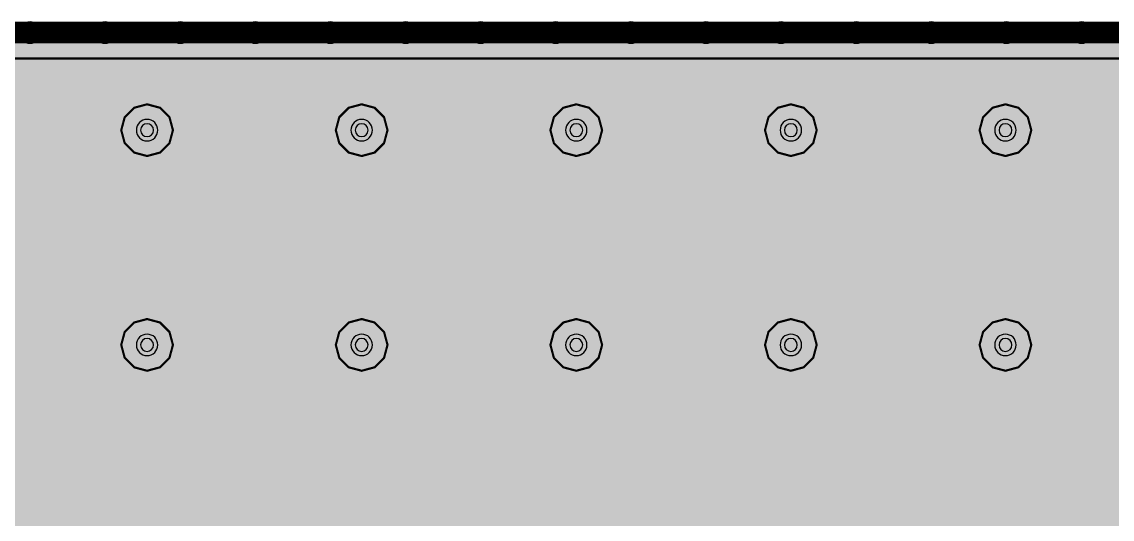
# Model space of a CAD drawing. Header units: millimetres. Extents: x -61 to 56, y -72 to 70.
# Drawn here: x -47.53 to -21.71, y 40.42 to 52.18 of the extents above; entities that cross this region are included whole.
import ezdxf

# ---------------------------------------------------------------- set-up
doc = ezdxf.new("R2010")
doc.units = ezdxf.units.MM
doc.header["$MEASUREMENT"] = 0
for name, color, linetype, true_color in [('02GND', 7, 'Continuous', 0x999966), ('03POWER', 7, 'Continuous', 0x008000), ('Bottom-Layer', 7, 'Continuous', 0x0000ff), ('Hole-Layer', 7, 'Continuous', 0x222222), ('Multi-Layer', 7, 'Continuous', 0xc0c0c0), ('Top-Layer', 7, 'Continuous', 0xff0000)]:
    doc.layers.add(name, color=color, linetype=linetype, true_color=true_color)

msp = doc.modelspace()

# ---------------------------------------------------------------- hatches: boundary and pattern name
at = {"layer": '02GND'}
msp.add_hatch(color=256, dxfattribs=at).paths.add_polyline_path([(-49.642, 52.153), (49.642, 52.153), (49.642, -62.142), (-49.642, -62.142)])
at = {"layer": '03POWER'}
for points in [[(48.499, -56.042), (48.581, -56.348), (48.806, -56.572), (49.112, -56.654), (49.418, -56.571), (49.642, -56.346), (49.642, -62.142), (44.192, -62.142), (44.393, -61.957), (44.493, -61.703), (44.472, -61.43), (45.189, -61.704), (45.95, -61.804), (46.713, -61.727), (47.438, -61.475), (48.085, -61.064), (48.62, -60.514), (49.014, -59.855), (49.245, -59.123), (49.302, -58.358), (49.18, -57.601), (48.887, -56.892), (48.438, -56.269), (47.858, -55.767), (47.177, -55.412), (46.434, -55.224), (45.666, -55.212), (44.917, -55.378), (44.226, -55.712), (43.631, -56.196), (43.164, -56.805), (42.849, -57.504), (42.704, -58.258), (42.737, -59.024), (42.946, -59.763), (43.32, -60.433), (43.838, -60.999), (-43.362, -60.999), (-43.621, -61.056), (-43.831, -61.218), (-43.953, -61.453), (-43.964, -61.718), (-43.863, -61.963), (-43.667, -62.142), (-49.642, -62.142), (-49.642, -56.582), (-49.433, -56.797), (-49.148, -56.888), (-48.853, -56.832), (-49.162, -57.541), (-49.298, -58.303), (-49.253, -59.075), (-49.03, -59.816), (-48.641, -60.484), (-48.107, -61.044), (-47.458, -61.464), (-46.728, -61.722), (-45.959, -61.803), (-45.192, -61.703), (-44.469, -61.428), (-43.83, -60.992), (-43.31, -60.419), (-42.937, -59.741), (-42.732, -58.995), (-42.707, -58.222), (-42.861, -57.464), (-43.188, -56.763), (-43.668, -56.157), (-44.277, -55.679), (-44.979, -55.356), (-45.738, -55.205), (-46.511, -55.234), (-47.256, -55.443), (-47.932, -55.818), (-48.502, -56.341), (-48.5, -56.309), (-48.499, -56.277), (-48.499, 51.315), (-19.403, 51.315), (-19.629, 51.144), (-19.755, 50.889), (-19.751, 50.604), (-19.619, 50.352), (-19.388, 50.187), (-19.658, 49.977), (-19.773, 49.655), (-19.698, 49.322), (-19.455, 49.081), (-19.684, 48.858), (-19.769, 48.551), (-19.689, 48.242), (-19.463, 48.016), (-19.155, 47.934), (-18.847, 48.018), (-18.624, 48.246), (-18.545, 48.556), (-18.633, 48.863), (-18.864, 49.083), (-18.625, 49.324), (-18.551, 49.655), (-18.665, 49.975), (-18.931, 50.185), (-18.698, 50.349), (-18.565, 50.601), (-18.56, 50.887), (-18.685, 51.143), (-18.912, 51.315), (48.426, 51.315), (48.499, 51.242)], [(-45.174, 49.618), (-45.092, 49.312), (-44.868, 49.088), (-44.562, 49.006), (-44.256, 49.088), (-44.032, 49.312), (-43.95, 49.618), (-44.032, 49.924), (-44.256, 50.148), (-44.562, 50.23), (-44.868, 50.148), (-45.092, 49.924)], [(-40.094, 49.618), (-40.012, 49.312), (-39.788, 49.088), (-39.482, 49.006), (-39.176, 49.088), (-38.952, 49.312), (-38.87, 49.618), (-38.952, 49.924), (-39.176, 50.148), (-39.482, 50.23), (-39.788, 50.148), (-40.012, 49.924)], [(-35.014, 49.618), (-34.932, 49.312), (-34.708, 49.088), (-34.402, 49.006), (-34.096, 49.088), (-33.872, 49.312), (-33.79, 49.618), (-33.872, 49.924), (-34.096, 50.148), (-34.402, 50.23), (-34.708, 50.148), (-34.932, 49.924)], [(-29.934, 49.618), (-29.852, 49.312), (-29.628, 49.088), (-29.322, 49.006), (-29.016, 49.088), (-28.792, 49.312), (-28.71, 49.618), (-28.792, 49.924), (-29.016, 50.148), (-29.322, 50.23), (-29.628, 50.148), (-29.852, 49.924)], [(-24.854, 49.618), (-24.772, 49.312), (-24.548, 49.088), (-24.242, 49.006), (-23.936, 49.088), (-23.712, 49.312), (-23.63, 49.618), (-23.712, 49.924), (-23.936, 50.148), (-24.242, 50.23), (-24.548, 50.148), (-24.772, 49.924)], [(-45.174, 44.538), (-45.092, 44.232), (-44.868, 44.008), (-44.562, 43.926), (-44.256, 44.008), (-44.032, 44.232), (-43.95, 44.538), (-44.032, 44.844), (-44.256, 45.068), (-44.562, 45.15), (-44.868, 45.068), (-45.092, 44.844)], [(-40.094, 44.538), (-40.012, 44.232), (-39.788, 44.008), (-39.482, 43.926), (-39.176, 44.008), (-38.952, 44.232), (-38.87, 44.538), (-38.952, 44.844), (-39.176, 45.068), (-39.482, 45.15), (-39.788, 45.068), (-40.012, 44.844)], [(-35.014, 44.538), (-34.932, 44.232), (-34.708, 44.008), (-34.402, 43.926), (-34.096, 44.008), (-33.872, 44.232), (-33.79, 44.538), (-33.872, 44.844), (-34.096, 45.068), (-34.402, 45.15), (-34.708, 45.068), (-34.932, 44.844)], [(-29.934, 44.538), (-29.852, 44.232), (-29.628, 44.008), (-29.322, 43.926), (-29.016, 44.008), (-28.792, 44.232), (-28.71, 44.538), (-28.792, 44.844), (-29.016, 45.068), (-29.322, 45.15), (-29.628, 45.068), (-29.852, 44.844)], [(-24.854, 44.538), (-24.772, 44.232), (-24.548, 44.008), (-24.242, 43.926), (-23.936, 44.008), (-23.712, 44.232), (-23.63, 44.538), (-23.712, 44.844), (-23.936, 45.068), (-24.242, 45.15), (-24.548, 45.068), (-24.772, 44.844)]]:
    msp.add_hatch(color=256, dxfattribs=at).paths.add_polyline_path(points)
at = {"layer": 'Bottom-Layer'}
msp.add_hatch(color=256, dxfattribs=at).paths.add_polyline_path([(-49.642, -62.142), (-49.642, 52.153), (49.642, 52.153), (49.642, -62.142)])
at = {"layer": 'Top-Layer'}
msp.add_hatch(color=256, dxfattribs=at).paths.add_polyline_path([(-49.642, -62.142), (-49.642, 52.153), (49.642, 52.153), (49.642, -62.142)])

# ---------------------------------------------------------------- linework, layer by layer
at = {"layer": '02GND', "const_width": 0.0508}
msp.add_lwpolyline([(-49.642, 52.153), (49.642, 52.153), (49.642, -62.142), (-49.642, -62.142)], close=True, dxfattribs=at)
at = {"layer": '03POWER'}
for points, const_width in [([(-47.333, 51.927), (-49.111, 51.927)], 0.508), ([(-45.555, 51.927), (-47.333, 51.927)], 0.508), ([(-43.777, 51.927), (-45.555, 51.927)], 0.508), ([(-41.999, 51.927), (-43.777, 51.927)], 0.508), ([(-40.221, 51.927), (-41.999, 51.927)], 0.508), ([(-38.443, 51.927), (-40.221, 51.927)], 0.508), ([(-36.665, 51.927), (-38.443, 51.927)], 0.508), ([(-34.887, 51.927), (-36.665, 51.927)], 0.508), ([(-33.109, 51.927), (-34.887, 51.927)], 0.508), ([(-31.331, 51.927), (-33.109, 51.927)], 0.508), ([(-29.553, 51.927), (-31.331, 51.927)], 0.508), ([(-27.775, 51.927), (-29.553, 51.927)], 0.508), ([(-25.997, 51.927), (-27.775, 51.927)], 0.508), ([(-24.219, 51.927), (-25.997, 51.927)], 0.508), ([(-22.441, 51.927), (-24.219, 51.927)], 0.508), ([(-20.663, 51.927), (-22.441, 51.927)], 0.508), ([(-48.499, -56.277), (-48.499, 51.315), (-19.403, 51.315)], 0.0508)]:
    msp.add_lwpolyline(points, dxfattribs=dict(at, const_width=const_width))
at = {"layer": '03POWER', "const_width": 0.0508}
for points in [[(-45.174, 49.618), (-45.092, 49.312), (-44.868, 49.088), (-44.562, 49.006), (-44.256, 49.088), (-44.032, 49.312), (-43.95, 49.618), (-44.032, 49.924), (-44.256, 50.148), (-44.562, 50.23), (-44.868, 50.148), (-45.092, 49.924)], [(-40.094, 49.618), (-40.012, 49.312), (-39.788, 49.088), (-39.482, 49.006), (-39.176, 49.088), (-38.952, 49.312), (-38.87, 49.618), (-38.952, 49.924), (-39.176, 50.148), (-39.482, 50.23), (-39.788, 50.148), (-40.012, 49.924)], [(-35.014, 49.618), (-34.932, 49.312), (-34.708, 49.088), (-34.402, 49.006), (-34.096, 49.088), (-33.872, 49.312), (-33.79, 49.618), (-33.872, 49.924), (-34.096, 50.148), (-34.402, 50.23), (-34.708, 50.148), (-34.932, 49.924)], [(-29.934, 49.618), (-29.852, 49.312), (-29.628, 49.088), (-29.322, 49.006), (-29.016, 49.088), (-28.792, 49.312), (-28.71, 49.618), (-28.792, 49.924), (-29.016, 50.148), (-29.322, 50.23), (-29.628, 50.148), (-29.852, 49.924)], [(-24.854, 49.618), (-24.772, 49.312), (-24.548, 49.088), (-24.242, 49.006), (-23.936, 49.088), (-23.712, 49.312), (-23.63, 49.618), (-23.712, 49.924), (-23.936, 50.148), (-24.242, 50.23), (-24.548, 50.148), (-24.772, 49.924)], [(-45.174, 44.538), (-45.092, 44.232), (-44.868, 44.008), (-44.562, 43.926), (-44.256, 44.008), (-44.032, 44.232), (-43.95, 44.538), (-44.032, 44.844), (-44.256, 45.068), (-44.562, 45.15), (-44.868, 45.068), (-45.092, 44.844)], [(-40.094, 44.538), (-40.012, 44.232), (-39.788, 44.008), (-39.482, 43.926), (-39.176, 44.008), (-38.952, 44.232), (-38.87, 44.538), (-38.952, 44.844), (-39.176, 45.068), (-39.482, 45.15), (-39.788, 45.068), (-40.012, 44.844)], [(-35.014, 44.538), (-34.932, 44.232), (-34.708, 44.008), (-34.402, 43.926), (-34.096, 44.008), (-33.872, 44.232), (-33.79, 44.538), (-33.872, 44.844), (-34.096, 45.068), (-34.402, 45.15), (-34.708, 45.068), (-34.932, 44.844)], [(-29.934, 44.538), (-29.852, 44.232), (-29.628, 44.008), (-29.322, 43.926), (-29.016, 44.008), (-28.792, 44.232), (-28.71, 44.538), (-28.792, 44.844), (-29.016, 45.068), (-29.322, 45.15), (-29.628, 45.068), (-29.852, 44.844)], [(-24.854, 44.538), (-24.772, 44.232), (-24.548, 44.008), (-24.242, 43.926), (-23.936, 44.008), (-23.712, 44.232), (-23.63, 44.538), (-23.712, 44.844), (-23.936, 45.068), (-24.242, 45.15), (-24.548, 45.068), (-24.772, 44.844)]]:
    msp.add_lwpolyline(points, close=True, dxfattribs=at)
at = {"layer": 'Bottom-Layer', "const_width": 0.0508}
msp.add_lwpolyline([(-49.642, -62.142), (-49.642, 52.153), (49.642, 52.153), (49.642, -62.142)], close=True, dxfattribs=at)
at = {"layer": 'Hole-Layer'}
for points in [[(-47.486, 51.927, 1), (-47.181, 51.927, 1)], [(-45.708, 51.927, 1), (-45.403, 51.927, 1)], [(-43.93, 51.927, 1), (-43.625, 51.927, 1)], [(-42.152, 51.927, 1), (-41.847, 51.927, 1)], [(-40.374, 51.927, 1), (-40.069, 51.927, 1)], [(-38.596, 51.927, 1), (-38.291, 51.927, 1)], [(-36.818, 51.927, 1), (-36.513, 51.927, 1)], [(-35.04, 51.927, 1), (-34.735, 51.927, 1)], [(-33.262, 51.927, 1), (-32.957, 51.927, 1)], [(-31.484, 51.927, 1), (-31.179, 51.927, 1)], [(-29.706, 51.927, 1), (-29.401, 51.927, 1)], [(-27.928, 51.927, 1), (-27.623, 51.927, 1)], [(-26.15, 51.927, 1), (-25.845, 51.927, 1)], [(-24.372, 51.927, 1), (-24.067, 51.927, 1)], [(-22.594, 51.927, 1), (-22.289, 51.927, 1)], [(-44.714, 49.618, 1), (-44.409, 49.618, 1)], [(-39.634, 49.618, 1), (-39.329, 49.618, 1)], [(-34.554, 49.618, 1), (-34.249, 49.618, 1)], [(-29.474, 49.618, 1), (-29.169, 49.618, 1)], [(-24.394, 49.618, 1), (-24.089, 49.618, 1)], [(-44.714, 44.538, 1), (-44.409, 44.538, 1)], [(-39.634, 44.538, 1), (-39.329, 44.538, 1)], [(-34.554, 44.538, 1), (-34.249, 44.538, 1)], [(-29.474, 44.538, 1), (-29.169, 44.538, 1)], [(-24.394, 44.538, 1), (-24.089, 44.538, 1)]]:
    msp.add_lwpolyline(points, format="xyb", close=True, dxfattribs=at)
at = {"layer": 'Multi-Layer'}
for points in [[(-47.587, 51.927, 1), (-47.079, 51.927, 1)], [(-45.809, 51.927, 1), (-45.301, 51.927, 1)], [(-44.031, 51.927, 1), (-43.523, 51.927, 1)], [(-42.253, 51.927, 1), (-41.745, 51.927, 1)], [(-40.475, 51.927, 1), (-39.967, 51.927, 1)], [(-38.697, 51.927, 1), (-38.189, 51.927, 1)], [(-36.919, 51.927, 1), (-36.411, 51.927, 1)], [(-35.141, 51.927, 1), (-34.633, 51.927, 1)], [(-33.363, 51.927, 1), (-32.855, 51.927, 1)], [(-31.585, 51.927, 1), (-31.077, 51.927, 1)], [(-29.807, 51.927, 1), (-29.299, 51.927, 1)], [(-28.029, 51.927, 1), (-27.521, 51.927, 1)], [(-26.251, 51.927, 1), (-25.743, 51.927, 1)], [(-24.473, 51.927, 1), (-23.965, 51.927, 1)], [(-22.695, 51.927, 1), (-22.187, 51.927, 1)], [(-44.816, 49.618, 1), (-44.308, 49.618, 1)], [(-39.736, 49.618, 1), (-39.228, 49.618, 1)], [(-34.656, 49.618, 1), (-34.148, 49.618, 1)], [(-29.576, 49.618, 1), (-29.068, 49.618, 1)], [(-24.496, 49.618, 1), (-23.988, 49.618, 1)], [(-44.816, 44.538, 1), (-44.308, 44.538, 1)], [(-39.736, 44.538, 1), (-39.228, 44.538, 1)], [(-34.656, 44.538, 1), (-34.148, 44.538, 1)], [(-29.576, 44.538, 1), (-29.068, 44.538, 1)], [(-24.496, 44.538, 1), (-23.988, 44.538, 1)]]:
    msp.add_lwpolyline(points, format="xyb", close=True, dxfattribs=at)
at = {"layer": 'Top-Layer', "const_width": 0.0508}
msp.add_lwpolyline([(-49.642, -62.142), (-49.642, 52.153), (49.642, 52.153), (49.642, -62.142)], close=True, dxfattribs=at)

doc.saveas('drawing.dxf')
